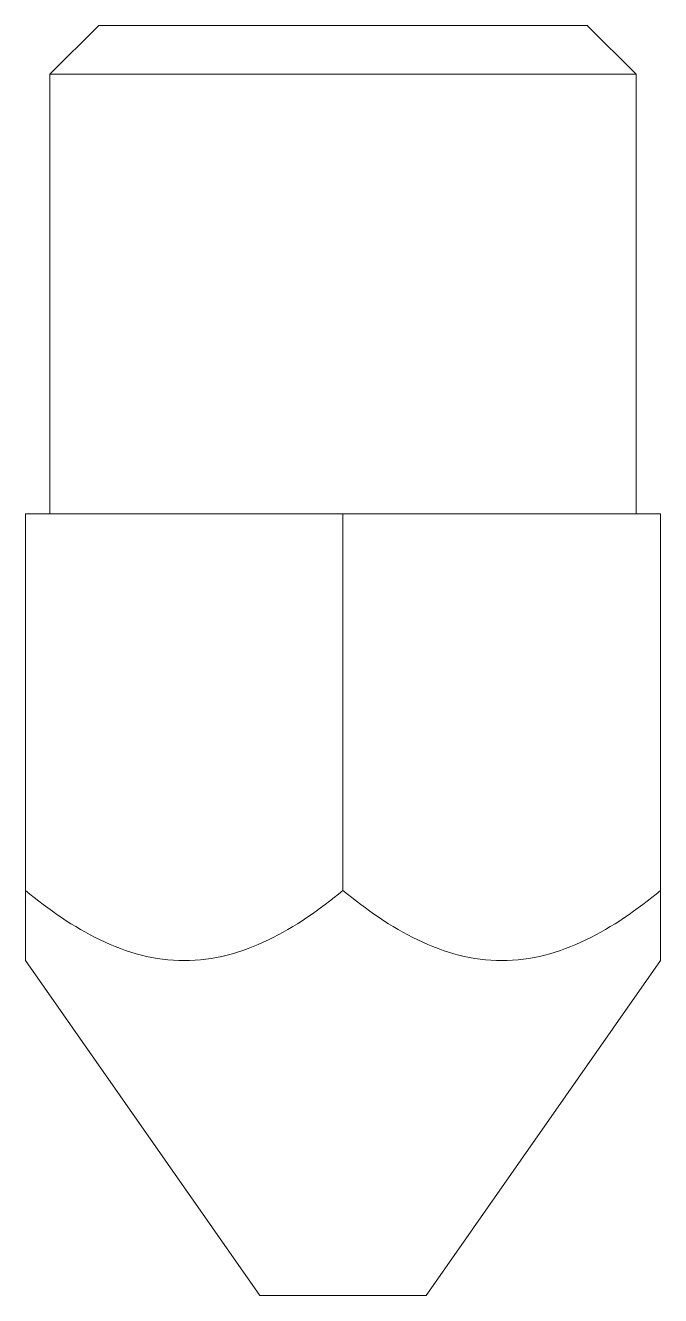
# Paper-space layout '_Top' of a CAD drawing. Header units: millimetres. Extents: x -3.3 to 3.3, y -4.5 to 8.5.
import ezdxf

# ---------------------------------------------------------------- set-up
doc = ezdxf.new("R2010")
doc.units = ezdxf.units.MM

psp = doc.layouts.new('_Top')

# ---------------------------------------------------------------- linework, layer by layer
at = {"color": 7, "linetype": 'Continuous', "lineweight": 15}
for p, q in [((-2.5, 8.5), (-3, 8)), ((-2.5, 8.5), (2.5, 8.5)), ((3, 8), (2.5, 8.5)), ((-3, 8), (-3, 3.5)), ((3, 8), (-3, 8)), ((3, 3.5), (3, 8)), ((-3.25, 3.5), (3.25, 3.5)), ((-3.25, -0.353), (-3.25, 3.5)), ((0, -0.353), (0, 3.5)), ((3.25, -0.353), (3.25, 3.5)), ((-3.25, -1.071), (-0.85, -4.5)), ((0.85, -4.5), (3.25, -1.071)), ((-0.85, -4.5), (0.85, -4.5))]:
    psp.add_line(p, q, dxfattribs=at)
for points, knots in [([(-3.25, -1.071), (-3.25, -1.071), (-3.25, -1.074), (-3.25, -1.062), (-3.25, -1.033), (-3.25, -0.978), (-3.25, -0.899), (-3.25, -0.801), (-3.25, -0.677), (-3.25, -0.529), (-3.25, -0.412), (-3.25, -0.353)], [0, 0, 0, 0, 0.009318, 0.109623, 0.209937, 0.330421, 0.450944, 0.574817, 0.698723, 0.849087, 1, 1, 1, 1]), ([(-3.25, -0.353), (-3.009, -0.552), (-2.758, -0.728), (-2.349, -0.925), (-2.207, -0.979), (-1.92, -1.052), (-1.774, -1.071), (-1.476, -1.071), (-1.33, -1.052), (-1.042, -0.979), (-0.9, -0.925), (-0.492, -0.728), (-0.241, -0.552), (0, -0.353)], [0, 0, 0, 0, 0.25, 0.25, 0.375, 0.375, 0.5, 0.5, 0.625, 0.625, 0.75, 0.75, 1, 1, 1, 1]), ([(0, -0.353), (0.241, -0.552), (0.492, -0.728), (0.901, -0.925), (1.043, -0.979), (1.33, -1.052), (1.476, -1.071), (1.774, -1.071), (1.92, -1.052), (2.208, -0.979), (2.35, -0.925), (2.758, -0.728), (3.009, -0.552), (3.25, -0.353)], [0, 0, 0, 0, 0.25, 0.25, 0.375, 0.375, 0.5, 0.5, 0.625, 0.625, 0.75, 0.75, 1, 1, 1, 1]), ([(3.25, -0.353), (3.25, -0.412), (3.25, -0.528), (3.25, -0.675), (3.25, -0.798), (3.25, -0.896), (3.25, -0.977), (3.25, -1.032), (3.25, -1.062), (3.25, -1.073), (3.25, -1.071), (3.25, -1.07)], [0, 0, 0, 0, 0.150398, 0.301275, 0.42204, 0.542777, 0.666438, 0.790055, 0.887346, 0.984627, 1, 1, 1, 1])]:
    psp.add_open_spline(points, degree=3, knots=knots, dxfattribs=at)

doc.saveas('drawing.dxf')
